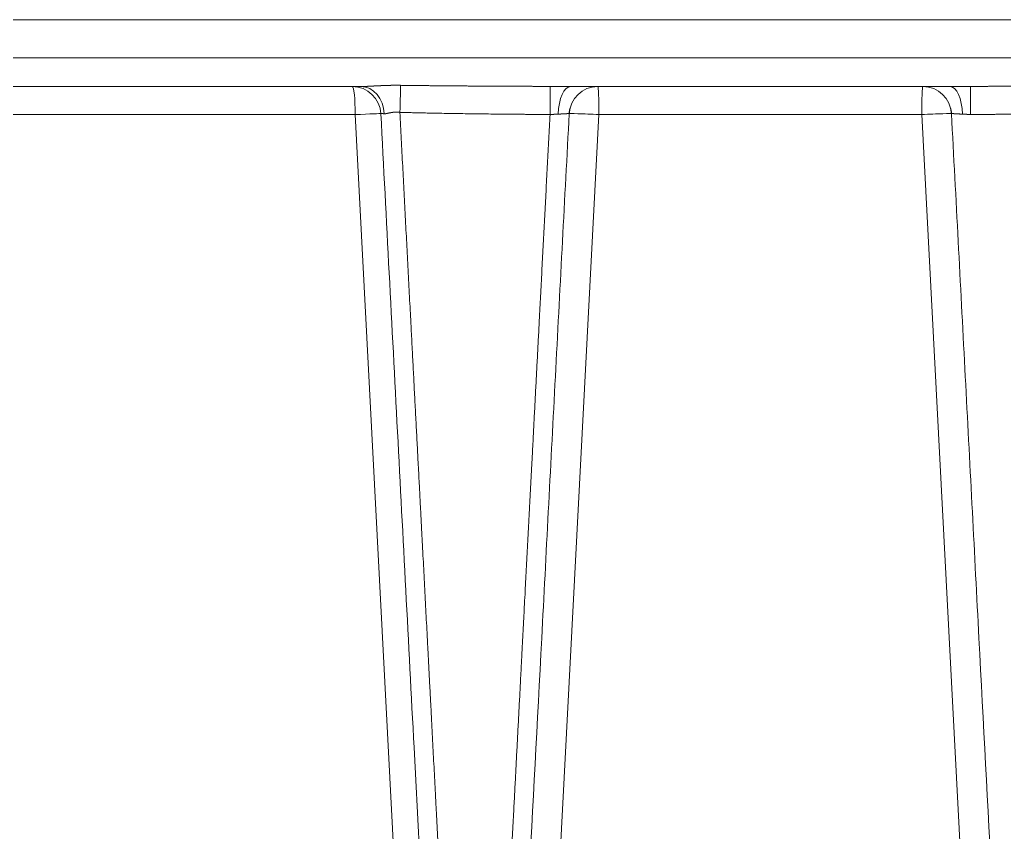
# Model space of a CAD drawing. Header units: millimetres. Extents: x 4664 to 8864, y -38 to 2932.
# Drawn here: x 6551.8 to 6607, y 694.7 to 740.3 of the extents above; entities that cross this region are included whole.
import ezdxf

# ---------------------------------------------------------------- set-up
doc = ezdxf.new("R2010")
doc.units = ezdxf.units.MM

msp = doc.modelspace()

# ---------------------------------------------------------------- linework, layer by layer
at = {"lineweight": 5}
for p, q in [((6496.598, 740.297), (6690.046, 740.297)), ((6690.046, 738.155), (6496.598, 738.155)), ((6498.205, 736.549), (6570.918, 736.549)), ((6603.958, 736.549), (6582.686, 736.549)), ((6519.369, 734.974), (6570.6, 734.974)), ((6570.6, 734.974), (6574.127, 667.681)), ((6582.054, 692.671), (6584.271, 734.974)), ((6582.6, 735.026), (6582.593, 735.028)), ((6602.372, 734.974), (6584.271, 734.974)), ((6604.589, 692.671), (6602.372, 734.974))]:
    msp.add_line(p, q, dxfattribs=at)
for centre, radius, start, end in [((6570.432, 734.942), 1.606, 3, 90), ((6584.204, 734.942), 1.606, 90, 177), ((6602.44, 734.942), 1.606, 3, 90), ((6593.322, 739.226), 88.156, 182.73527, 258.5448), ((6593.322, 739.226), 74.075, 183.29067, 254.98177)]:
    msp.add_arc(centre, radius, start, end, dxfattribs=at)
for centre, major_axis, ratio, start_param, end_param in [((6570.432, 734.942), (0, 1.606), 0.105089, 4.732052, 6.283185), ((6570.918, 734.942), (0, -1.606), 0.817981, 1.621532, 3.141593), ((6573.104, 735.079), (-0.044, -1.606), 0.00037, 3.432751, 4.698811), ((6581.526, 734.958), (-0.009, -1.606), 0.000075, 3.242201, 4.698267), ((6582.686, 734.942), (0, -1.606), 0.432613, 3.141593, 4.677163), ((6584.204, 734.942), (0, -1.606), 0.04186, 1.59046, 3.141593), ((6602.44, 734.942), (0, 1.606), 0.04186, 0, 1.551133), ((6603.958, 734.942), (0, -1.606), 0.432613, 1.606022, 3.141593), ((6605.118, 734.958), (0.009, -1.606), 0.000075, 1.584919, 3.040984), ((6570.432, 734.942), (-1.604, -0.084), 0.014216, 3.141593, 4.606236), ((6584.204, 734.942), (-1.604, 0.084), 0.021844, 4.671612, 6.283185), ((6602.44, 734.942), (-1.604, -0.084), 0.021844, 3.141593, 4.753166)]:
    msp.add_ellipse(centre, major_axis=major_axis, ratio=ratio, start_param=start_param, end_param=end_param, dxfattribs=at)
for points, knots in [([(6570.918, 736.549), (6570.921, 736.549), (6570.925, 736.549), (6570.931, 736.549), (6570.938, 736.549), (6570.945, 736.549), (6570.951, 736.549), (6570.958, 736.549), (6570.965, 736.549), (6570.971, 736.549), (6570.978, 736.549), (6570.985, 736.549), (6570.991, 736.549), (6570.998, 736.549), (6571.005, 736.549), (6571.012, 736.549), (6571.019, 736.55), (6571.026, 736.55), (6571.033, 736.55), (6571.039, 736.55), (6571.046, 736.55), (6571.053, 736.55), (6571.06, 736.551), (6571.067, 736.551), (6571.074, 736.551), (6571.082, 736.551), (6571.089, 736.551), (6571.096, 736.552), (6571.103, 736.552), (6571.11, 736.552), (6571.117, 736.552), (6571.124, 736.553), (6571.132, 736.553), (6571.139, 736.553), (6571.146, 736.553), (6571.154, 736.554), (6571.161, 736.554), (6571.168, 736.554), (6571.176, 736.554), (6571.183, 736.555), (6571.19, 736.555), (6571.198, 736.555), (6571.205, 736.556), (6571.213, 736.556), (6571.22, 736.556), (6571.228, 736.557), (6571.235, 736.557), (6571.243, 736.557), (6571.251, 736.558), (6571.258, 736.558), (6571.266, 736.558), (6571.274, 736.559), (6571.281, 736.559), (6571.289, 736.559), (6571.297, 736.56), (6571.305, 736.56), (6571.312, 736.561), (6571.32, 736.561), (6571.328, 736.561), (6571.336, 736.562), (6571.344, 736.562), (6571.352, 736.562), (6571.36, 736.563), (6571.368, 736.563), (6571.376, 736.564), (6571.384, 736.564), (6571.392, 736.565), (6571.4, 736.565), (6571.408, 736.565), (6571.416, 736.566), (6571.424, 736.566), (6571.432, 736.567), (6571.44, 736.567), (6571.448, 736.568), (6571.457, 736.568), (6571.465, 736.568), (6571.473, 736.569), (6571.481, 736.569), (6571.49, 736.57), (6571.498, 736.57), (6571.506, 736.571), (6571.515, 736.571), (6571.523, 736.572), (6571.532, 736.572), (6571.54, 736.572), (6571.549, 736.573), (6571.557, 736.573), (6571.566, 736.574), (6571.574, 736.574), (6571.583, 736.575), (6571.591, 736.575), (6571.6, 736.576), (6571.609, 736.576), (6571.617, 736.577), (6571.626, 736.577), (6571.635, 736.578), (6571.643, 736.578), (6571.652, 736.579), (6571.661, 736.579), (6571.67, 736.579), (6571.679, 736.58), (6571.687, 736.58), (6571.696, 736.581), (6571.705, 736.581), (6571.714, 736.582), (6571.723, 736.582), (6571.732, 736.583), (6571.741, 736.583), (6571.75, 736.584), (6571.759, 736.584), (6571.768, 736.585), (6571.777, 736.585), (6571.786, 736.586), (6571.795, 736.586), (6571.805, 736.587), (6571.814, 736.587), (6571.823, 736.588), (6571.832, 736.588), (6571.841, 736.588), (6571.851, 736.589), (6571.86, 736.589), (6571.869, 736.59), (6571.879, 736.59), (6571.888, 736.591), (6571.897, 736.591), (6571.907, 736.592), (6571.916, 736.592), (6571.926, 736.593), (6571.935, 736.593), (6571.945, 736.594), (6571.954, 736.594), (6571.964, 736.595), (6571.973, 736.595), (6571.987, 736.596), (6572.005, 736.596), (6572.027, 736.597), (6572.049, 736.598), (6572.071, 736.599), (6572.093, 736.6), (6572.115, 736.601), (6572.137, 736.602), (6572.16, 736.603), (6572.182, 736.604), (6572.204, 736.605), (6572.226, 736.606), (6572.249, 736.606), (6572.271, 736.607), (6572.294, 736.608), (6572.316, 736.609), (6572.338, 736.61), (6572.361, 736.61), (6572.383, 736.611), (6572.406, 736.612), (6572.429, 736.612), (6572.451, 736.613), (6572.474, 736.613), (6572.497, 736.614), (6572.519, 736.614), (6572.542, 736.615), (6572.565, 736.615), (6572.588, 736.616), (6572.611, 736.616), (6572.634, 736.616), (6572.656, 736.617), (6572.679, 736.617), (6572.702, 736.617), (6572.725, 736.618), (6572.748, 736.618), (6572.772, 736.618), (6572.795, 736.618), (6572.818, 736.618), (6572.841, 736.618), (6572.864, 736.618), (6572.887, 736.618), (6572.911, 736.618), (6572.934, 736.618), (6572.957, 736.618), (6572.981, 736.618), (6573.004, 736.618), (6573.028, 736.618), (6573.051, 736.618), (6573.075, 736.618), (6573.098, 736.617), (6573.122, 736.617), (6573.137, 736.617), (6573.145, 736.617)], [0, 0, 0, 0, 0.003406, 0.006816, 0.010231, 0.013651, 0.017075, 0.020504, 0.023938, 0.027376, 0.030819, 0.034268, 0.037721, 0.041179, 0.044641, 0.048109, 0.051582, 0.05506, 0.058543, 0.062031, 0.065524, 0.069023, 0.072526, 0.076035, 0.079549, 0.083068, 0.086593, 0.090122, 0.093658, 0.097198, 0.100744, 0.104296, 0.107853, 0.111415, 0.114983, 0.118557, 0.122136, 0.125721, 0.129312, 0.132908, 0.13651, 0.140117, 0.143731, 0.14735, 0.150975, 0.154606, 0.158242, 0.161885, 0.165533, 0.169188, 0.172848, 0.176515, 0.180187, 0.183866, 0.18755, 0.191241, 0.194938, 0.198641, 0.20235, 0.206065, 0.209787, 0.213515, 0.217249, 0.22099, 0.224737, 0.22849, 0.232249, 0.236015, 0.239788, 0.243567, 0.247352, 0.251144, 0.254942, 0.258747, 0.262559, 0.266377, 0.270202, 0.274033, 0.277871, 0.281716, 0.285567, 0.289426, 0.293291, 0.297162, 0.301041, 0.304926, 0.308818, 0.312717, 0.316623, 0.320536, 0.324456, 0.328383, 0.332317, 0.336257, 0.340205, 0.34416, 0.348122, 0.352091, 0.356067, 0.36005, 0.36404, 0.368038, 0.372043, 0.376055, 0.380074, 0.3841, 0.388134, 0.392174, 0.396223, 0.400278, 0.404341, 0.408411, 0.412489, 0.416574, 0.420666, 0.424766, 0.428873, 0.432988, 0.43711, 0.44124, 0.445378, 0.449522, 0.453675, 0.457835, 0.462002, 0.466178, 0.47036, 0.474551, 0.478749, 0.482955, 0.487169, 0.49139, 0.495619, 0.499856, 0.50954, 0.519226, 0.528913, 0.538602, 0.548294, 0.557987, 0.567683, 0.577382, 0.587084, 0.596789, 0.606498, 0.61621, 0.625925, 0.635645, 0.645369, 0.655098, 0.664831, 0.674569, 0.684312, 0.69406, 0.703814, 0.713573, 0.723339, 0.73311, 0.742888, 0.752672, 0.762463, 0.772261, 0.782066, 0.791879, 0.801699, 0.811527, 0.821363, 0.831207, 0.841059, 0.85092, 0.86079, 0.870668, 0.880556, 0.890454, 0.90036, 0.910277, 0.920204, 0.930141, 0.940088, 0.950046, 0.960014, 0.969994, 0.979984, 0.989986, 1, 1, 1, 1]), ([(6573.145, 736.617), (6573.177, 736.616), (6573.241, 736.615), (6573.336, 736.614), (6573.432, 736.613), (6573.528, 736.612), (6573.624, 736.61), (6573.72, 736.609), (6573.816, 736.608), (6573.912, 736.607), (6574.008, 736.606), (6574.104, 736.604), (6574.2, 736.603), (6574.297, 736.602), (6574.393, 736.601), (6574.49, 736.6), (6574.586, 736.599), (6574.683, 736.598), (6574.78, 736.597), (6574.876, 736.596), (6574.973, 736.595), (6575.07, 736.594), (6575.167, 736.593), (6575.264, 736.592), (6575.361, 736.591), (6575.459, 736.59), (6575.556, 736.589), (6575.653, 736.588), (6575.751, 736.588), (6575.849, 736.587), (6575.946, 736.586), (6576.044, 736.585), (6576.142, 736.584), (6576.24, 736.583), (6576.337, 736.583), (6576.435, 736.582), (6576.534, 736.581), (6576.632, 736.58), (6576.73, 736.58), (6576.828, 736.579), (6576.927, 736.578), (6577.025, 736.577), (6577.124, 736.577), (6577.222, 736.576), (6577.321, 736.575), (6577.42, 736.575), (6577.519, 736.574), (6577.618, 736.573), (6577.717, 736.573), (6577.816, 736.572), (6577.915, 736.572), (6578.014, 736.571), (6578.113, 736.57), (6578.213, 736.57), (6578.312, 736.569), (6578.412, 736.569), (6578.511, 736.568), (6578.611, 736.568), (6578.711, 736.567), (6578.811, 736.567), (6578.91, 736.566), (6579.01, 736.566), (6579.11, 736.565), (6579.211, 736.565), (6579.311, 736.564), (6579.411, 736.564), (6579.511, 736.564), (6579.612, 736.563), (6579.712, 736.563), (6579.813, 736.562), (6579.914, 736.562), (6580.014, 736.562), (6580.115, 736.561), (6580.216, 736.561), (6580.317, 736.56), (6580.418, 736.56), (6580.519, 736.56), (6580.62, 736.559), (6580.722, 736.559), (6580.823, 736.559), (6580.924, 736.558), (6581.026, 736.558), (6581.128, 736.558), (6581.229, 736.557), (6581.331, 736.557), (6581.433, 736.557), (6581.501, 736.557), (6581.535, 736.557)], [0, 0, 0, 0, 0.011391, 0.022791, 0.0342, 0.045618, 0.057044, 0.068479, 0.079924, 0.091377, 0.102839, 0.11431, 0.125789, 0.137278, 0.148776, 0.160282, 0.171797, 0.183321, 0.194854, 0.206396, 0.217947, 0.229506, 0.241075, 0.252652, 0.264238, 0.275834, 0.287438, 0.299051, 0.310672, 0.322303, 0.333943, 0.345591, 0.357249, 0.368915, 0.38059, 0.392274, 0.403967, 0.415669, 0.42738, 0.4391, 0.450828, 0.462566, 0.474312, 0.486068, 0.497832, 0.509605, 0.521387, 0.533178, 0.544978, 0.556787, 0.568605, 0.580431, 0.592267, 0.604112, 0.615965, 0.627828, 0.639699, 0.651579, 0.663468, 0.675367, 0.687274, 0.69919, 0.711115, 0.723049, 0.734991, 0.746943, 0.758904, 0.770874, 0.782852, 0.79484, 0.806836, 0.818842, 0.830856, 0.84288, 0.854912, 0.866954, 0.879004, 0.891063, 0.903131, 0.915208, 0.927295, 0.93939, 0.951494, 0.963607, 0.975729, 0.98786, 1, 1, 1, 1]), ([(6581.535, 736.557), (6581.539, 736.557), (6581.547, 736.557), (6581.56, 736.557), (6581.572, 736.557), (6581.585, 736.556), (6581.598, 736.556), (6581.61, 736.556), (6581.623, 736.556), (6581.635, 736.556), (6581.648, 736.556), (6581.66, 736.556), (6581.673, 736.556), (6581.685, 736.556), (6581.698, 736.556), (6581.71, 736.556), (6581.723, 736.556), (6581.735, 736.556), (6581.748, 736.556), (6581.76, 736.556), (6581.772, 736.556), (6581.785, 736.555), (6581.797, 736.555), (6581.809, 736.555), (6581.822, 736.555), (6581.834, 736.555), (6581.846, 736.555), (6581.859, 736.555), (6581.871, 736.555), (6581.883, 736.555), (6581.895, 736.555), (6581.908, 736.555), (6581.92, 736.554), (6581.932, 736.554), (6581.944, 736.554), (6581.957, 736.554), (6581.969, 736.554), (6581.981, 736.554), (6581.993, 736.554), (6582.005, 736.554), (6582.017, 736.554), (6582.029, 736.553), (6582.042, 736.553), (6582.054, 736.553), (6582.066, 736.553), (6582.078, 736.553), (6582.09, 736.553), (6582.102, 736.553), (6582.114, 736.553), (6582.126, 736.552), (6582.138, 736.552), (6582.15, 736.552), (6582.162, 736.552), (6582.174, 736.552), (6582.186, 736.552), (6582.198, 736.552), (6582.209, 736.552), (6582.221, 736.552), (6582.233, 736.551), (6582.245, 736.551), (6582.257, 736.551), (6582.269, 736.551), (6582.281, 736.551), (6582.292, 736.551), (6582.304, 736.551), (6582.316, 736.551), (6582.328, 736.551), (6582.339, 736.55), (6582.351, 736.55), (6582.363, 736.55), (6582.375, 736.55), (6582.386, 736.55), (6582.398, 736.55), (6582.41, 736.55), (6582.421, 736.55), (6582.433, 736.55), (6582.445, 736.55), (6582.456, 736.549), (6582.468, 736.549), (6582.479, 736.549), (6582.491, 736.549), (6582.503, 736.549), (6582.514, 736.549), (6582.526, 736.549), (6582.537, 736.549), (6582.549, 736.549), (6582.56, 736.549), (6582.572, 736.549), (6582.583, 736.549), (6582.595, 736.549), (6582.606, 736.549), (6582.617, 736.549), (6582.629, 736.549), (6582.64, 736.549), (6582.652, 736.549), (6582.663, 736.549), (6582.674, 736.549), (6582.682, 736.549), (6582.686, 736.549)], [0, 0, 0, 0, 0.010909, 0.021806, 0.03269, 0.043563, 0.054423, 0.065272, 0.076108, 0.086933, 0.097746, 0.108547, 0.119337, 0.130115, 0.140881, 0.151635, 0.162379, 0.173111, 0.183831, 0.19454, 0.205238, 0.215925, 0.2266, 0.237265, 0.247918, 0.258561, 0.269193, 0.279813, 0.290423, 0.301023, 0.311611, 0.322189, 0.332757, 0.343314, 0.35386, 0.364396, 0.374922, 0.385438, 0.395943, 0.406439, 0.416924, 0.427399, 0.437864, 0.44832, 0.458765, 0.469201, 0.479627, 0.490044, 0.500451, 0.510848, 0.521236, 0.531614, 0.541984, 0.552344, 0.562694, 0.573036, 0.583368, 0.593692, 0.604007, 0.614312, 0.624609, 0.634897, 0.645177, 0.655448, 0.66571, 0.675964, 0.686209, 0.696446, 0.706675, 0.716895, 0.727108, 0.737312, 0.747508, 0.757696, 0.767877, 0.778049, 0.788214, 0.798371, 0.80852, 0.818662, 0.828796, 0.838923, 0.849043, 0.859155, 0.86926, 0.879358, 0.889449, 0.899533, 0.90961, 0.919679, 0.929743, 0.939799, 0.949849, 0.959892, 0.969929, 0.979959, 0.989983, 1, 1, 1, 1]), ([(6603.958, 736.549), (6603.962, 736.549), (6603.968, 736.549), (6603.979, 736.549), (6603.989, 736.549), (6603.999, 736.549), (6604.009, 736.549), (6604.019, 736.549), (6604.03, 736.549), (6604.04, 736.549), (6604.05, 736.549), (6604.06, 736.549), (6604.071, 736.549), (6604.081, 736.549), (6604.091, 736.549), (6604.102, 736.549), (6604.112, 736.549), (6604.122, 736.549), (6604.133, 736.549), (6604.143, 736.549), (6604.153, 736.549), (6604.164, 736.549), (6604.174, 736.549), (6604.185, 736.549), (6604.195, 736.55), (6604.205, 736.55), (6604.216, 736.55), (6604.226, 736.55), (6604.237, 736.55), (6604.247, 736.55), (6604.258, 736.55), (6604.268, 736.55), (6604.279, 736.55), (6604.289, 736.55), (6604.3, 736.55), (6604.31, 736.55), (6604.321, 736.551), (6604.331, 736.551), (6604.342, 736.551), (6604.353, 736.551), (6604.363, 736.551), (6604.374, 736.551), (6604.384, 736.551), (6604.395, 736.551), (6604.406, 736.551), (6604.416, 736.551), (6604.427, 736.552), (6604.438, 736.552), (6604.448, 736.552), (6604.459, 736.552), (6604.47, 736.552), (6604.48, 736.552), (6604.491, 736.552), (6604.502, 736.552), (6604.513, 736.552), (6604.523, 736.553), (6604.534, 736.553), (6604.545, 736.553), (6604.556, 736.553), (6604.567, 736.553), (6604.577, 736.553), (6604.588, 736.553), (6604.599, 736.553), (6604.61, 736.553), (6604.621, 736.553), (6604.632, 736.554), (6604.642, 736.554), (6604.653, 736.554), (6604.664, 736.554), (6604.675, 736.554), (6604.686, 736.554), (6604.697, 736.554), (6604.708, 736.554), (6604.719, 736.554), (6604.73, 736.554), (6604.741, 736.555), (6604.752, 736.555), (6604.763, 736.555), (6604.774, 736.555), (6604.785, 736.555), (6604.796, 736.555), (6604.807, 736.555), (6604.818, 736.555), (6604.829, 736.555), (6604.84, 736.555), (6604.851, 736.555), (6604.862, 736.555), (6604.873, 736.556), (6604.885, 736.556), (6604.896, 736.556), (6604.907, 736.556), (6604.918, 736.556), (6604.929, 736.556), (6604.94, 736.556), (6604.952, 736.556), (6604.963, 736.556), (6604.974, 736.556), (6604.985, 736.556), (6604.996, 736.556), (6605.008, 736.556), (6605.019, 736.556), (6605.03, 736.556), (6605.041, 736.556), (6605.053, 736.556), (6605.064, 736.556), (6605.075, 736.557), (6605.087, 736.557), (6605.098, 736.557), (6605.106, 736.557), (6605.109, 736.557)], [0, 0, 0, 0, 0.008987, 0.01798, 0.026977, 0.03598, 0.044988, 0.054001, 0.06302, 0.072044, 0.081073, 0.090108, 0.099148, 0.108194, 0.117246, 0.126303, 0.135366, 0.144435, 0.15351, 0.162591, 0.171677, 0.18077, 0.189868, 0.198973, 0.208083, 0.2172, 0.226323, 0.235453, 0.244588, 0.25373, 0.262879, 0.272034, 0.281195, 0.290363, 0.299538, 0.308719, 0.317907, 0.327102, 0.336303, 0.345512, 0.354727, 0.363949, 0.373179, 0.382415, 0.391658, 0.400909, 0.410166, 0.419431, 0.428703, 0.437983, 0.447269, 0.456563, 0.465865, 0.475174, 0.484491, 0.493815, 0.503147, 0.512487, 0.521834, 0.531189, 0.540552, 0.549922, 0.559301, 0.568687, 0.578082, 0.587485, 0.596895, 0.606314, 0.615741, 0.625176, 0.634619, 0.644071, 0.653531, 0.662999, 0.672476, 0.681962, 0.691455, 0.700958, 0.710469, 0.719988, 0.729516, 0.739053, 0.748599, 0.758154, 0.767717, 0.777289, 0.786871, 0.796461, 0.80606, 0.815668, 0.825286, 0.834912, 0.844548, 0.854193, 0.863847, 0.87351, 0.883183, 0.892865, 0.902557, 0.912258, 0.921969, 0.931689, 0.941418, 0.951158, 0.960907, 0.970665, 0.980434, 0.990212, 1, 1, 1, 1]), ([(6605.109, 736.557), (6605.143, 736.557), (6605.211, 736.557), (6605.313, 736.557), (6605.415, 736.557), (6605.516, 736.558), (6605.618, 736.558), (6605.719, 736.558), (6605.821, 736.559), (6605.922, 736.559), (6606.023, 736.559), (6606.125, 736.56), (6606.226, 736.56), (6606.327, 736.56), (6606.428, 736.561), (6606.529, 736.561), (6606.629, 736.562), (6606.73, 736.562), (6606.831, 736.562), (6606.931, 736.563), (6607.032, 736.563), (6607.132, 736.564), (6607.233, 736.564), (6607.333, 736.564), (6607.433, 736.565), (6607.533, 736.565), (6607.633, 736.566), (6607.733, 736.566), (6607.833, 736.567), (6607.933, 736.567), (6608.033, 736.568), (6608.133, 736.568), (6608.232, 736.569), (6608.332, 736.569), (6608.431, 736.57), (6608.531, 736.57), (6608.63, 736.571), (6608.729, 736.572), (6608.828, 736.572), (6608.927, 736.573), (6609.026, 736.573), (6609.125, 736.574), (6609.224, 736.575), (6609.323, 736.575), (6609.422, 736.576), (6609.52, 736.577), (6609.619, 736.577), (6609.717, 736.578), (6609.816, 736.579), (6609.914, 736.58), (6610.012, 736.58), (6610.11, 736.581), (6610.208, 736.582), (6610.306, 736.583), (6610.404, 736.583), (6610.502, 736.584), (6610.6, 736.585), (6610.698, 736.586), (6610.795, 736.587), (6610.893, 736.588), (6610.99, 736.588), (6611.088, 736.589), (6611.185, 736.59), (6611.282, 736.591), (6611.38, 736.592), (6611.477, 736.593), (6611.574, 736.594), (6611.671, 736.595), (6611.768, 736.596), (6611.864, 736.597), (6611.961, 736.598), (6612.058, 736.599), (6612.154, 736.6), (6612.251, 736.601), (6612.347, 736.602), (6612.444, 736.603), (6612.54, 736.604), (6612.636, 736.606), (6612.732, 736.607), (6612.828, 736.608), (6612.924, 736.609), (6613.02, 736.61), (6613.116, 736.612), (6613.212, 736.613), (6613.307, 736.614), (6613.403, 736.615), (6613.467, 736.616), (6613.498, 736.617)], [0, 0, 0, 0, 0.01214, 0.024271, 0.036393, 0.048506, 0.06061, 0.072705, 0.084792, 0.096869, 0.108937, 0.120996, 0.133046, 0.145088, 0.15712, 0.169144, 0.181158, 0.193164, 0.20516, 0.217148, 0.229126, 0.241096, 0.253057, 0.265009, 0.276951, 0.288885, 0.30081, 0.312726, 0.324633, 0.336532, 0.348421, 0.360301, 0.372172, 0.384035, 0.395888, 0.407733, 0.419569, 0.431395, 0.443213, 0.455022, 0.466822, 0.478613, 0.490395, 0.502168, 0.513932, 0.525688, 0.537434, 0.549172, 0.5609, 0.57262, 0.584331, 0.596033, 0.607726, 0.61941, 0.631085, 0.642751, 0.654409, 0.666057, 0.677697, 0.689328, 0.700949, 0.712562, 0.724166, 0.735762, 0.747348, 0.758925, 0.770494, 0.782053, 0.793604, 0.805146, 0.816679, 0.828203, 0.839718, 0.851224, 0.862722, 0.874211, 0.88569, 0.897161, 0.908623, 0.920076, 0.931521, 0.942956, 0.954382, 0.9658, 0.977209, 0.988609, 1, 1, 1, 1]), ([(6573.104, 735.1), (6573.102, 735.101), (6573.099, 735.101), (6573.094, 735.102), (6573.089, 735.102), (6573.084, 735.103), (6573.08, 735.104), (6573.075, 735.104), (6573.07, 735.105), (6573.065, 735.105), (6573.06, 735.106), (6573.055, 735.106), (6573.05, 735.107), (6573.046, 735.107), (6573.041, 735.108), (6573.036, 735.108), (6573.031, 735.109), (6573.026, 735.109), (6573.021, 735.109), (6573.016, 735.11), (6573.011, 735.11), (6573.006, 735.111), (6573.001, 735.111), (6572.996, 735.111), (6572.991, 735.111), (6572.986, 735.112), (6572.981, 735.112), (6572.976, 735.112), (6572.971, 735.112), (6572.966, 735.113), (6572.961, 735.113), (6572.955, 735.113), (6572.95, 735.113), (6572.945, 735.113), (6572.94, 735.113), (6572.935, 735.114), (6572.93, 735.114), (6572.925, 735.114), (6572.92, 735.114), (6572.915, 735.114), (6572.909, 735.114), (6572.904, 735.114), (6572.899, 735.114), (6572.894, 735.114), (6572.889, 735.114), (6572.883, 735.114), (6572.878, 735.114), (6572.873, 735.113), (6572.868, 735.113), (6572.863, 735.113), (6572.857, 735.113), (6572.852, 735.113), (6572.847, 735.113), (6572.842, 735.112), (6572.836, 735.112), (6572.831, 735.112), (6572.826, 735.112), (6572.821, 735.111), (6572.815, 735.111), (6572.81, 735.111), (6572.805, 735.11), (6572.8, 735.11), (6572.794, 735.11), (6572.789, 735.109), (6572.784, 735.109), (6572.779, 735.109), (6572.773, 735.108), (6572.768, 735.108), (6572.763, 735.107), (6572.757, 735.107), (6572.752, 735.106), (6572.747, 735.106), (6572.741, 735.105), (6572.736, 735.105), (6572.731, 735.104), (6572.726, 735.104), (6572.72, 735.103), (6572.715, 735.102), (6572.71, 735.102), (6572.704, 735.101), (6572.699, 735.1), (6572.694, 735.1), (6572.689, 735.099), (6572.683, 735.098), (6572.678, 735.098), (6572.673, 735.097), (6572.668, 735.096), (6572.662, 735.095), (6572.657, 735.094), (6572.652, 735.094), (6572.646, 735.093), (6572.641, 735.092), (6572.636, 735.091), (6572.631, 735.09), (6572.625, 735.089), (6572.62, 735.088), (6572.615, 735.087), (6572.608, 735.086), (6572.599, 735.084), (6572.588, 735.082), (6572.577, 735.08), (6572.566, 735.078), (6572.555, 735.076), (6572.544, 735.074), (6572.534, 735.072), (6572.523, 735.07), (6572.513, 735.068), (6572.502, 735.066), (6572.492, 735.063), (6572.481, 735.061), (6572.471, 735.059), (6572.461, 735.057), (6572.451, 735.054), (6572.441, 735.052), (6572.431, 735.05), (6572.421, 735.048), (6572.412, 735.045), (6572.404, 735.043), (6572.397, 735.042), (6572.393, 735.041), (6572.388, 735.04), (6572.383, 735.039), (6572.379, 735.038), (6572.374, 735.037), (6572.369, 735.036), (6572.365, 735.035), (6572.36, 735.034), (6572.356, 735.033), (6572.351, 735.032), (6572.347, 735.032), (6572.342, 735.031), (6572.338, 735.03), (6572.333, 735.029), (6572.329, 735.029), (6572.324, 735.028), (6572.32, 735.028), (6572.316, 735.027), (6572.311, 735.027), (6572.307, 735.026), (6572.303, 735.026), (6572.299, 735.025), (6572.294, 735.025), (6572.29, 735.025), (6572.286, 735.024), (6572.282, 735.024), (6572.278, 735.024), (6572.274, 735.024), (6572.27, 735.023), (6572.266, 735.023), (6572.262, 735.023), (6572.258, 735.023), (6572.254, 735.023), (6572.25, 735.023), (6572.246, 735.023), (6572.242, 735.023), (6572.238, 735.023), (6572.234, 735.023), (6572.232, 735.024), (6572.231, 735.024)], [0, 0, 0, 0, 0.004673, 0.009355, 0.014046, 0.018748, 0.023459, 0.028181, 0.032912, 0.037653, 0.042404, 0.047166, 0.051938, 0.05672, 0.061512, 0.066315, 0.071129, 0.075953, 0.080788, 0.085633, 0.090489, 0.095356, 0.100234, 0.105123, 0.110023, 0.114934, 0.119856, 0.12479, 0.129734, 0.13469, 0.139657, 0.144636, 0.149626, 0.154628, 0.159641, 0.164665, 0.169702, 0.17475, 0.179809, 0.184881, 0.189964, 0.195059, 0.200166, 0.205285, 0.210416, 0.215558, 0.220713, 0.22588, 0.231059, 0.23625, 0.241453, 0.246668, 0.251896, 0.257136, 0.262388, 0.267652, 0.272928, 0.278217, 0.283518, 0.288832, 0.294157, 0.299496, 0.304846, 0.310209, 0.315584, 0.320972, 0.326372, 0.331785, 0.33721, 0.342648, 0.348098, 0.35356, 0.359035, 0.364522, 0.370022, 0.375534, 0.381059, 0.386596, 0.392146, 0.397708, 0.403283, 0.40887, 0.414469, 0.420081, 0.425705, 0.431342, 0.436991, 0.442652, 0.448326, 0.454012, 0.45971, 0.465421, 0.471144, 0.476879, 0.482626, 0.488386, 0.494157, 0.499941, 0.512225, 0.524533, 0.536863, 0.549216, 0.561589, 0.573983, 0.586396, 0.598829, 0.611279, 0.623746, 0.63623, 0.64873, 0.661244, 0.673772, 0.686313, 0.698867, 0.711431, 0.724007, 0.736592, 0.749185, 0.755414, 0.761644, 0.767876, 0.774109, 0.780344, 0.786581, 0.79282, 0.799061, 0.805303, 0.811548, 0.817795, 0.824044, 0.830294, 0.836547, 0.842803, 0.84906, 0.85532, 0.861582, 0.867846, 0.874113, 0.880382, 0.886654, 0.892928, 0.899205, 0.905484, 0.911766, 0.91805, 0.924337, 0.930627, 0.93692, 0.943215, 0.949513, 0.955814, 0.962117, 0.968424, 0.974733, 0.981045, 0.987361, 0.993679, 1, 1, 1, 1]), ([(6581.526, 734.981), (6581.476, 734.981), (6581.376, 734.982), (6581.227, 734.983), (6581.079, 734.984), (6580.932, 734.984), (6580.788, 734.985), (6580.644, 734.986), (6580.502, 734.987), (6580.362, 734.988), (6580.223, 734.989), (6580.086, 734.99), (6579.95, 734.991), (6579.815, 734.992), (6579.682, 734.993), (6579.551, 734.994), (6579.103, 734.998), (6578.358, 735.005), (6577.475, 735.015), (6576.776, 735.025), (6576.244, 735.033), (6575.723, 735.042), (6575.323, 735.049), (6575.042, 735.055), (6574.876, 735.058), (6574.711, 735.062), (6574.547, 735.065), (6574.383, 735.069), (6574.22, 735.073), (6574.058, 735.076), (6573.897, 735.08), (6573.737, 735.084), (6573.577, 735.088), (6573.419, 735.092), (6573.261, 735.096), (6573.156, 735.099), (6573.104, 735.1)], [0, 0, 0, 0, 0.017894, 0.035612, 0.053156, 0.070524, 0.087716, 0.104734, 0.121576, 0.138243, 0.154734, 0.17105, 0.187191, 0.203157, 0.218947, 0.234562, 0.250002, 0.378349, 0.500003, 0.564401, 0.627534, 0.6894, 0.75, 0.76981, 0.789522, 0.809139, 0.828659, 0.848082, 0.867409, 0.88664, 0.905774, 0.924812, 0.943754, 0.962599, 0.981348, 1, 1, 1, 1]), ([(6613.54, 735.1), (6613.512, 735.1), (6613.455, 735.098), (6613.37, 735.096), (6613.285, 735.094), (6613.199, 735.091), (6613.113, 735.089), (6613.027, 735.087), (6612.94, 735.085), (6612.854, 735.083), (6612.767, 735.081), (6612.68, 735.079), (6612.592, 735.076), (6612.505, 735.074), (6612.417, 735.072), (6612.329, 735.07), (6612.24, 735.068), (6612.152, 735.066), (6612.063, 735.065), (6611.974, 735.063), (6611.885, 735.061), (6611.795, 735.059), (6611.706, 735.057), (6611.616, 735.055), (6611.525, 735.053), (6611.295, 735.049), (6610.921, 735.042), (6610.4, 735.033), (6609.868, 735.025), (6609.169, 735.015), (6608.286, 735.005), (6607.502, 734.998), (6606.977, 734.993), (6606.727, 734.991), (6606.471, 734.989), (6606.211, 734.988), (6605.945, 734.986), (6605.674, 734.984), (6605.397, 734.983), (6605.212, 734.982), (6605.118, 734.981)], [0, 0, 0, 0, 0.010091, 0.020211, 0.030359, 0.040535, 0.050739, 0.060972, 0.071233, 0.081522, 0.09184, 0.102186, 0.11256, 0.122963, 0.133393, 0.143852, 0.15434, 0.164855, 0.175399, 0.185972, 0.196572, 0.207201, 0.217858, 0.228544, 0.239258, 0.25, 0.310598, 0.372464, 0.435597, 0.499997, 0.621649, 0.749998, 0.779091, 0.8088, 0.839126, 0.870068, 0.901626, 0.933801, 0.966592, 1, 1, 1, 1]), ([(6572.231, 735.024), (6572.23, 735.024), (6572.228, 735.024), (6572.224, 735.024), (6572.221, 735.024), (6572.218, 735.024), (6572.215, 735.024), (6572.212, 735.025), (6572.209, 735.025), (6572.206, 735.025), (6572.203, 735.025), (6572.2, 735.025), (6572.197, 735.025), (6572.194, 735.025), (6572.191, 735.025), (6572.189, 735.026), (6572.186, 735.026), (6572.183, 735.026), (6572.18, 735.026), (6572.177, 735.026), (6572.175, 735.026), (6572.172, 735.026), (6572.169, 735.026), (6572.167, 735.026), (6572.164, 735.027), (6572.161, 735.027), (6572.159, 735.027), (6572.156, 735.027), (6572.154, 735.027), (6572.151, 735.027), (6572.149, 735.027), (6572.146, 735.027), (6572.144, 735.027), (6572.141, 735.027), (6572.139, 735.027), (6572.136, 735.028), (6572.134, 735.028), (6572.132, 735.028), (6572.129, 735.028), (6572.127, 735.028), (6572.125, 735.028), (6572.123, 735.028), (6572.121, 735.028), (6572.118, 735.028), (6572.116, 735.028), (6572.114, 735.028), (6572.112, 735.028), (6572.11, 735.028), (6572.108, 735.028), (6572.106, 735.028), (6572.104, 735.028), (6572.102, 735.028), (6572.1, 735.029), (6572.098, 735.029), (6572.096, 735.029), (6572.095, 735.029), (6572.093, 735.029), (6572.091, 735.029), (6572.089, 735.029), (6572.088, 735.029), (6572.086, 735.029), (6572.084, 735.029), (6572.083, 735.029), (6572.081, 735.029), (6572.079, 735.029), (6572.078, 735.029), (6572.076, 735.029), (6572.075, 735.029), (6572.073, 735.029), (6572.072, 735.029), (6572.07, 735.029), (6572.069, 735.029), (6572.068, 735.029), (6572.066, 735.029), (6572.065, 735.029), (6572.064, 735.029), (6572.063, 735.029), (6572.061, 735.029), (6572.06, 735.029), (6572.059, 735.029), (6572.058, 735.029), (6572.057, 735.029), (6572.056, 735.029), (6572.055, 735.029), (6572.054, 735.029), (6572.053, 735.029), (6572.052, 735.029), (6572.051, 735.029), (6572.05, 735.029), (6572.049, 735.029), (6572.048, 735.029), (6572.047, 735.028), (6572.046, 735.028), (6572.046, 735.028), (6572.045, 735.028), (6572.044, 735.028), (6572.044, 735.028), (6572.043, 735.028), (6572.042, 735.028), (6572.042, 735.028), (6572.041, 735.028), (6572.041, 735.028), (6572.04, 735.028), (6572.04, 735.028), (6572.039, 735.028), (6572.039, 735.028), (6572.038, 735.028), (6572.038, 735.027), (6572.038, 735.027), (6572.037, 735.027), (6572.037, 735.027), (6572.037, 735.027), (6572.037, 735.027), (6572.036, 735.027), (6572.036, 735.027), (6572.036, 735.027), (6572.036, 735.027), (6572.036, 735.027), (6572.036, 735.026), (6572.036, 735.026), (6572.036, 735.026), (6572.036, 735.026)], [0, 0, 0, 0, 0.008363, 0.016732, 0.025106, 0.033485, 0.041869, 0.050259, 0.058653, 0.067052, 0.075456, 0.083864, 0.092277, 0.100694, 0.109115, 0.11754, 0.125969, 0.134402, 0.142839, 0.151279, 0.159723, 0.16817, 0.17662, 0.185073, 0.19353, 0.201989, 0.21045, 0.218915, 0.227382, 0.235851, 0.244323, 0.252796, 0.261272, 0.269749, 0.278228, 0.286709, 0.295191, 0.303674, 0.312159, 0.320645, 0.329132, 0.337619, 0.346108, 0.354597, 0.363086, 0.371576, 0.380066, 0.388556, 0.397046, 0.405536, 0.414025, 0.422514, 0.431003, 0.439491, 0.447978, 0.456464, 0.464949, 0.473433, 0.481916, 0.490397, 0.498877, 0.507355, 0.515832, 0.524306, 0.532778, 0.541248, 0.549716, 0.558182, 0.566645, 0.575105, 0.583562, 0.592017, 0.600469, 0.608917, 0.617362, 0.625804, 0.634242, 0.642677, 0.651108, 0.659535, 0.667958, 0.676376, 0.684791, 0.693201, 0.701607, 0.710009, 0.718405, 0.726797, 0.735184, 0.743565, 0.751942, 0.760313, 0.768679, 0.77704, 0.785394, 0.793743, 0.802087, 0.810424, 0.818755, 0.82708, 0.835399, 0.843711, 0.852017, 0.860316, 0.868609, 0.876894, 0.885173, 0.893445, 0.901709, 0.909966, 0.918216, 0.926459, 0.934694, 0.942921, 0.95114, 0.959352, 0.967556, 0.975751, 0.983939, 0.992118, 1, 1, 1, 1]), ([(6572.036, 735.026), (6572.348, 729.066), (6572.66, 723.111), (6573.282, 711.257), (6573.591, 705.346), (6574.513, 687.756), (6575.119, 676.2), (6575.708, 664.954)], [0, 0, 0, 0, 0.25, 0.25, 0.5, 0.5, 1, 1, 1, 1]), ([(6579.637, 678.494), (6580.119, 687.683), (6580.61, 697.046), (6581.352, 711.215), (6581.601, 715.967), (6582.1, 725.483), (6582.35, 730.25), (6582.6, 735.026)], [0, 0, 0, 0, 0.5, 0.5, 0.75, 0.75, 1, 1, 1, 1]), ([(6581.991, 734.999), (6581.99, 734.999), (6581.986, 734.998), (6581.981, 734.998), (6581.976, 734.998), (6581.971, 734.997), (6581.966, 734.997), (6581.961, 734.997), (6581.956, 734.997), (6581.95, 734.996), (6581.945, 734.996), (6581.939, 734.996), (6581.934, 734.995), (6581.928, 734.995), (6581.922, 734.995), (6581.916, 734.995), (6581.91, 734.994), (6581.904, 734.994), (6581.898, 734.994), (6581.892, 734.994), (6581.886, 734.994), (6581.875, 734.993), (6581.858, 734.993), (6581.832, 734.992), (6581.8, 734.991), (6581.771, 734.99), (6581.748, 734.99), (6581.731, 734.989), (6581.715, 734.989), (6581.699, 734.988), (6581.684, 734.988), (6581.669, 734.987), (6581.655, 734.987), (6581.641, 734.986), (6581.627, 734.986), (6581.614, 734.985), (6581.602, 734.985), (6581.59, 734.984), (6581.578, 734.984), (6581.567, 734.983), (6581.556, 734.983), (6581.546, 734.982), (6581.536, 734.982), (6581.529, 734.981), (6581.526, 734.981)], [0, 0, 0, 0, 0.011205, 0.022554, 0.034045, 0.045679, 0.057455, 0.069372, 0.081429, 0.093627, 0.105964, 0.11844, 0.131054, 0.143806, 0.156694, 0.169719, 0.182879, 0.196174, 0.209602, 0.223164, 0.236858, 0.250683, 0.294975, 0.351467, 0.419911, 0.499985, 0.536236, 0.571437, 0.605599, 0.63873, 0.67084, 0.70194, 0.73204, 0.76115, 0.78928, 0.81644, 0.84264, 0.867891, 0.892202, 0.915584, 0.938045, 0.959595, 0.980244, 1, 1, 1, 1]), ([(6582.593, 735.028), (6582.593, 735.028), (6582.592, 735.028), (6582.592, 735.028), (6582.591, 735.028), (6582.59, 735.028), (6582.59, 735.028), (6582.589, 735.028), (6582.588, 735.029), (6582.587, 735.029), (6582.586, 735.029), (6582.585, 735.029), (6582.584, 735.029), (6582.583, 735.029), (6582.582, 735.029), (6582.581, 735.029), (6582.58, 735.029), (6582.579, 735.029), (6582.578, 735.029), (6582.577, 735.029), (6582.576, 735.029), (6582.575, 735.029), (6582.573, 735.029), (6582.572, 735.029), (6582.571, 735.029), (6582.569, 735.029), (6582.568, 735.029), (6582.567, 735.029), (6582.565, 735.029), (6582.564, 735.029), (6582.562, 735.029), (6582.561, 735.029), (6582.559, 735.029), (6582.558, 735.029), (6582.556, 735.029), (6582.554, 735.029), (6582.553, 735.029), (6582.551, 735.029), (6582.549, 735.029), (6582.548, 735.029), (6582.546, 735.029), (6582.544, 735.029), (6582.542, 735.029), (6582.54, 735.029), (6582.539, 735.029), (6582.537, 735.029), (6582.535, 735.029), (6582.533, 735.029), (6582.531, 735.028), (6582.529, 735.028), (6582.527, 735.028), (6582.525, 735.028), (6582.522, 735.028), (6582.52, 735.028), (6582.518, 735.028), (6582.516, 735.028), (6582.514, 735.028), (6582.511, 735.028), (6582.509, 735.028), (6582.507, 735.028), (6582.505, 735.028), (6582.502, 735.028), (6582.5, 735.028), (6582.497, 735.028), (6582.495, 735.027), (6582.493, 735.027), (6582.49, 735.027), (6582.488, 735.027), (6582.485, 735.027), (6582.483, 735.027), (6582.48, 735.027), (6582.477, 735.027), (6582.475, 735.027), (6582.472, 735.027), (6582.469, 735.027), (6582.467, 735.026), (6582.464, 735.026), (6582.461, 735.026), (6582.458, 735.026), (6582.456, 735.026), (6582.453, 735.026), (6582.45, 735.026), (6582.447, 735.026), (6582.444, 735.025), (6582.441, 735.025), (6582.438, 735.025), (6582.435, 735.025), (6582.431, 735.025), (6582.426, 735.025), (6582.422, 735.024), (6582.417, 735.024), (6582.413, 735.024), (6582.408, 735.024), (6582.403, 735.024), (6582.398, 735.023), (6582.393, 735.023), (6582.388, 735.023), (6582.383, 735.023), (6582.378, 735.022), (6582.373, 735.022), (6582.367, 735.022), (6582.362, 735.021), (6582.357, 735.021), (6582.351, 735.021), (6582.345, 735.02), (6582.34, 735.02), (6582.334, 735.02), (6582.328, 735.02), (6582.322, 735.019), (6582.316, 735.019), (6582.31, 735.019), (6582.304, 735.018), (6582.298, 735.018), (6582.291, 735.017), (6582.285, 735.017), (6582.279, 735.017), (6582.272, 735.016), (6582.266, 735.016), (6582.259, 735.016), (6582.252, 735.015), (6582.245, 735.015), (6582.238, 735.014), (6582.231, 735.014), (6582.224, 735.014), (6582.217, 735.013), (6582.21, 735.013), (6582.203, 735.012), (6582.196, 735.012), (6582.188, 735.011), (6582.181, 735.011), (6582.173, 735.01), (6582.166, 735.01), (6582.158, 735.009), (6582.15, 735.009), (6582.142, 735.009), (6582.134, 735.008), (6582.127, 735.008), (6582.119, 735.007), (6582.11, 735.007), (6582.102, 735.006), (6582.094, 735.005), (6582.086, 735.005), (6582.078, 735.004), (6582.069, 735.004), (6582.061, 735.003), (6582.052, 735.003), (6582.044, 735.002), (6582.035, 735.002), (6582.026, 735.001), (6582.018, 735.001), (6582.009, 735), (6582, 734.999), (6581.994, 734.999), (6581.991, 734.999)], [0, 0, 0, 0, 0.002525, 0.007717, 0.012911, 0.018109, 0.023309, 0.028512, 0.033719, 0.038927, 0.044139, 0.049353, 0.054569, 0.059788, 0.065009, 0.070233, 0.075458, 0.080686, 0.085916, 0.091147, 0.09638, 0.101616, 0.106852, 0.112091, 0.117331, 0.122572, 0.127815, 0.133058, 0.138304, 0.14355, 0.148797, 0.154045, 0.159294, 0.164544, 0.169794, 0.175045, 0.180297, 0.185549, 0.190801, 0.196054, 0.201307, 0.20656, 0.211813, 0.217066, 0.222318, 0.227571, 0.232823, 0.238075, 0.243326, 0.248577, 0.253827, 0.259076, 0.264325, 0.269573, 0.274819, 0.280065, 0.285309, 0.290553, 0.295795, 0.301035, 0.306274, 0.311512, 0.316748, 0.321982, 0.327214, 0.332445, 0.337674, 0.3429, 0.348124, 0.353347, 0.358566, 0.363784, 0.368999, 0.374211, 0.379421, 0.384629, 0.389833, 0.395035, 0.400233, 0.405429, 0.410621, 0.415811, 0.420997, 0.42618, 0.431359, 0.436535, 0.441708, 0.449243, 0.456811, 0.464413, 0.472048, 0.479715, 0.487415, 0.495148, 0.502913, 0.51071, 0.518539, 0.5264, 0.534293, 0.542217, 0.550172, 0.558158, 0.566176, 0.574223, 0.582301, 0.59041, 0.598548, 0.606716, 0.614913, 0.62314, 0.631395, 0.639679, 0.647992, 0.656332, 0.664701, 0.673097, 0.68152, 0.68997, 0.698447, 0.70695, 0.71548, 0.724035, 0.732615, 0.74122, 0.74985, 0.758505, 0.767183, 0.775886, 0.784611, 0.79336, 0.802131, 0.810924, 0.819739, 0.828576, 0.837433, 0.846311, 0.85521, 0.864128, 0.873066, 0.882023, 0.890998, 0.899992, 0.909004, 0.918032, 0.927078, 0.93614, 0.945219, 0.954313, 0.963422, 0.972545, 0.981683, 0.990835, 1, 1, 1, 1]), ([(6604.653, 734.999), (6604.651, 734.999), (6604.648, 734.999), (6604.643, 734.999), (6604.638, 735), (6604.633, 735), (6604.628, 735), (6604.623, 735.001), (6604.618, 735.001), (6604.614, 735.001), (6604.609, 735.002), (6604.604, 735.002), (6604.599, 735.002), (6604.595, 735.003), (6604.59, 735.003), (6604.585, 735.003), (6604.58, 735.004), (6604.576, 735.004), (6604.571, 735.004), (6604.566, 735.004), (6604.562, 735.005), (6604.557, 735.005), (6604.553, 735.005), (6604.548, 735.006), (6604.544, 735.006), (6604.539, 735.006), (6604.534, 735.006), (6604.53, 735.007), (6604.526, 735.007), (6604.521, 735.007), (6604.517, 735.008), (6604.512, 735.008), (6604.508, 735.008), (6604.503, 735.008), (6604.499, 735.009), (6604.495, 735.009), (6604.491, 735.009), (6604.486, 735.009), (6604.482, 735.01), (6604.478, 735.01), (6604.473, 735.01), (6604.469, 735.011), (6604.465, 735.011), (6604.461, 735.011), (6604.457, 735.011), (6604.453, 735.012), (6604.449, 735.012), (6604.445, 735.012), (6604.44, 735.012), (6604.436, 735.013), (6604.432, 735.013), (6604.428, 735.013), (6604.425, 735.013), (6604.421, 735.013), (6604.417, 735.014), (6604.413, 735.014), (6604.409, 735.014), (6604.405, 735.014), (6604.401, 735.015), (6604.397, 735.015), (6604.394, 735.015), (6604.39, 735.015), (6604.386, 735.016), (6604.382, 735.016), (6604.379, 735.016), (6604.375, 735.016), (6604.371, 735.016), (6604.368, 735.017), (6604.364, 735.017), (6604.361, 735.017), (6604.357, 735.017), (6604.353, 735.017), (6604.35, 735.018), (6604.346, 735.018), (6604.343, 735.018), (6604.34, 735.018), (6604.336, 735.018), (6604.333, 735.019), (6604.329, 735.019), (6604.326, 735.019), (6604.323, 735.019), (6604.319, 735.019), (6604.316, 735.02), (6604.313, 735.02), (6604.31, 735.02), (6604.306, 735.02), (6604.303, 735.02), (6604.3, 735.02), (6604.297, 735.021), (6604.294, 735.021), (6604.291, 735.021), (6604.288, 735.021), (6604.285, 735.021), (6604.282, 735.021), (6604.279, 735.022), (6604.276, 735.022), (6604.273, 735.022), (6604.27, 735.022), (6604.267, 735.022), (6604.264, 735.022), (6604.261, 735.022), (6604.258, 735.023), (6604.255, 735.023), (6604.253, 735.023), (6604.25, 735.023), (6604.247, 735.023), (6604.244, 735.023), (6604.242, 735.023), (6604.239, 735.024), (6604.236, 735.024), (6604.234, 735.024), (6604.231, 735.024), (6604.229, 735.024), (6604.226, 735.024), (6604.223, 735.024), (6604.221, 735.024), (6604.218, 735.025), (6604.216, 735.025), (6604.213, 735.025), (6604.211, 735.025), (6604.208, 735.025), (6604.203, 735.025), (6604.198, 735.026), (6604.192, 735.026), (6604.187, 735.026), (6604.182, 735.026), (6604.177, 735.026), (6604.172, 735.027), (6604.167, 735.027), (6604.162, 735.027), (6604.158, 735.027), (6604.153, 735.027), (6604.148, 735.027), (6604.144, 735.028), (6604.14, 735.028), (6604.135, 735.028), (6604.131, 735.028), (6604.127, 735.028), (6604.123, 735.028), (6604.119, 735.028), (6604.115, 735.028), (6604.112, 735.029), (6604.108, 735.029), (6604.105, 735.029), (6604.101, 735.029), (6604.098, 735.029), (6604.095, 735.029), (6604.091, 735.029), (6604.088, 735.029), (6604.085, 735.029), (6604.083, 735.029), (6604.08, 735.029), (6604.077, 735.029), (6604.075, 735.029), (6604.072, 735.029), (6604.07, 735.029), (6604.068, 735.029), (6604.065, 735.029), (6604.063, 735.029), (6604.061, 735.029), (6604.06, 735.029), (6604.058, 735.029), (6604.056, 735.029), (6604.055, 735.028), (6604.053, 735.028), (6604.052, 735.028), (6604.051, 735.028), (6604.05, 735.028), (6604.049, 735.028), (6604.048, 735.028), (6604.047, 735.028), (6604.046, 735.028), (6604.046, 735.027), (6604.045, 735.027), (6604.045, 735.027), (6604.044, 735.027), (6604.044, 735.027), (6604.044, 735.026), (6604.044, 735.026), (6604.044, 735.026)], [0, 0, 0, 0, 0.004556, 0.009108, 0.013657, 0.018202, 0.022743, 0.02728, 0.031813, 0.036343, 0.040868, 0.045389, 0.049905, 0.054418, 0.058926, 0.06343, 0.067929, 0.072423, 0.076913, 0.081399, 0.085879, 0.090355, 0.094825, 0.099291, 0.103752, 0.108208, 0.112658, 0.117104, 0.121544, 0.125978, 0.130408, 0.134831, 0.13925, 0.143662, 0.148069, 0.152471, 0.156866, 0.161256, 0.16564, 0.170018, 0.174389, 0.178755, 0.183115, 0.187468, 0.191816, 0.196157, 0.200491, 0.204819, 0.209141, 0.213456, 0.217765, 0.222067, 0.226362, 0.230651, 0.234933, 0.239208, 0.243476, 0.247737, 0.251991, 0.256238, 0.260479, 0.264711, 0.268937, 0.273156, 0.277367, 0.281571, 0.285767, 0.289956, 0.294138, 0.298312, 0.302479, 0.306638, 0.310789, 0.314933, 0.319069, 0.323197, 0.327317, 0.33143, 0.335534, 0.339631, 0.34372, 0.3478, 0.351873, 0.355937, 0.359994, 0.364042, 0.368082, 0.372114, 0.376137, 0.380152, 0.384159, 0.388158, 0.392148, 0.396129, 0.400102, 0.404067, 0.408023, 0.41197, 0.415909, 0.419839, 0.423761, 0.427674, 0.431578, 0.435473, 0.43936, 0.443238, 0.447107, 0.450967, 0.454818, 0.45866, 0.462493, 0.466318, 0.470133, 0.473939, 0.477736, 0.481525, 0.485304, 0.489074, 0.492835, 0.496586, 0.500329, 0.508881, 0.517444, 0.526017, 0.5346, 0.543192, 0.551794, 0.560403, 0.569021, 0.577647, 0.586279, 0.594919, 0.603564, 0.612215, 0.620872, 0.629534, 0.638199, 0.646869, 0.655542, 0.664219, 0.672897, 0.681578, 0.690261, 0.698944, 0.707628, 0.716313, 0.724997, 0.73368, 0.742362, 0.751043, 0.759721, 0.768397, 0.777069, 0.785738, 0.794403, 0.803064, 0.811719, 0.82037, 0.829014, 0.837652, 0.846283, 0.854908, 0.863524, 0.872133, 0.880733, 0.889324, 0.897905, 0.906477, 0.915039, 0.923589, 0.932129, 0.940658, 0.949174, 0.957678, 0.96617, 0.974648, 0.983113, 0.991563, 1, 1, 1, 1]), ([(6607.007, 678.494), (6606.525, 687.683), (6606.034, 697.046), (6605.292, 711.215), (6605.043, 715.967), (6604.544, 725.483), (6604.294, 730.25), (6604.044, 735.026)], [0, 0, 0, 0, 0.5, 0.5, 0.75, 0.75, 1, 1, 1, 1]), ([(6605.118, 734.981), (6605.116, 734.981), (6605.113, 734.981), (6605.108, 734.982), (6605.103, 734.982), (6605.098, 734.982), (6605.092, 734.983), (6605.087, 734.983), (6605.082, 734.983), (6605.076, 734.983), (6605.07, 734.984), (6605.064, 734.984), (6605.058, 734.984), (6605.052, 734.985), (6605.046, 734.985), (6605.04, 734.985), (6605.033, 734.985), (6605.027, 734.986), (6605.02, 734.986), (6605.013, 734.986), (6605.006, 734.986), (6604.999, 734.987), (6604.992, 734.987), (6604.985, 734.987), (6604.977, 734.987), (6604.97, 734.988), (6604.962, 734.988), (6604.954, 734.988), (6604.947, 734.988), (6604.939, 734.989), (6604.93, 734.989), (6604.922, 734.989), (6604.914, 734.989), (6604.905, 734.989), (6604.897, 734.99), (6604.888, 734.99), (6604.875, 734.99), (6604.858, 734.991), (6604.838, 734.991), (6604.819, 734.992), (6604.803, 734.992), (6604.788, 734.993), (6604.776, 734.993), (6604.764, 734.993), (6604.753, 734.994), (6604.742, 734.994), (6604.731, 734.995), (6604.72, 734.995), (6604.71, 734.996), (6604.7, 734.996), (6604.69, 734.997), (6604.68, 734.997), (6604.671, 734.998), (6604.662, 734.998), (6604.656, 734.999), (6604.653, 734.999)], [0, 0, 0, 0, 0.010049, 0.020334, 0.030854, 0.041612, 0.052608, 0.063844, 0.075321, 0.087041, 0.099004, 0.111212, 0.123667, 0.136369, 0.14932, 0.162522, 0.175975, 0.189681, 0.203642, 0.217859, 0.232332, 0.247065, 0.262057, 0.277311, 0.292827, 0.308607, 0.324653, 0.340966, 0.357547, 0.374398, 0.39152, 0.408914, 0.426581, 0.444524, 0.462742, 0.481238, 0.500013, 0.547169, 0.59058, 0.630177, 0.665898, 0.697691, 0.725511, 0.74932, 0.774357, 0.798957, 0.823116, 0.84683, 0.870093, 0.892902, 0.915253, 0.937141, 0.958564, 0.979518, 1, 1, 1, 1])]:
    msp.add_open_spline(points, degree=3, knots=knots, dxfattribs=at)
for points, weights, knots in [([(6576.561, 668.809), (6576.34, 673.04), (6576.118, 677.31), (6575.74, 684.553), (6575.586, 687.502), (6575.277, 693.422), (6575.122, 696.393), (6574.811, 702.362), (6574.655, 705.361), (6574.341, 711.37), (6574.184, 714.381), (6573.72, 723.279), (6573.412, 729.188), (6573.104, 735.1)], [0.999999228806, 0.999999227863, 0.99999922691, 0.999999225292, 0.999999224633, 0.99999922331, 0.999999222646, 0.999999221309, 0.999999220638, 0.999999219292, 0.999999218617, 0.99999921662, 0.999999215295, 0.999999213965], [0, 0, 0, 0, 0.198113, 0.198113, 0.332898, 0.332898, 0.467682, 0.467682, 0.602467, 0.602467, 0.737251, 0.737251, 1, 1, 1, 1]), ([(6581.526, 734.981), (6581.242, 729.543), (6580.959, 724.117), (6580.532, 715.912), (6580.386, 713.125), (6580.096, 707.57), (6579.952, 704.8), (6579.52, 696.517), (6579.233, 691.021), (6578.673, 680.274), (6578.399, 675.016), (6578.127, 669.811)], [0.999999904393, 0.999999904541, 0.999999904689, 0.999999904913, 0.999999904989, 0.999999905141, 0.999999905216, 0.999999905442, 0.999999905591, 0.999999905883, 0.999999906026, 0.999999906167], [0, 0, 0, 0, 0.245954, 0.245954, 0.372629, 0.372629, 0.499305, 0.499305, 0.752655, 0.752655, 1, 1, 1, 1])]:
    msp.add_rational_spline(points, weights, degree=3, knots=knots, dxfattribs=at)
for points in [[(6582.589, 735.028), (6582.64, 735.309)], [(6604.004, 735.309), (6604.054, 735.028)]]:
    msp.add_open_spline(points, degree=1, dxfattribs=at)

doc.saveas('drawing.dxf')
